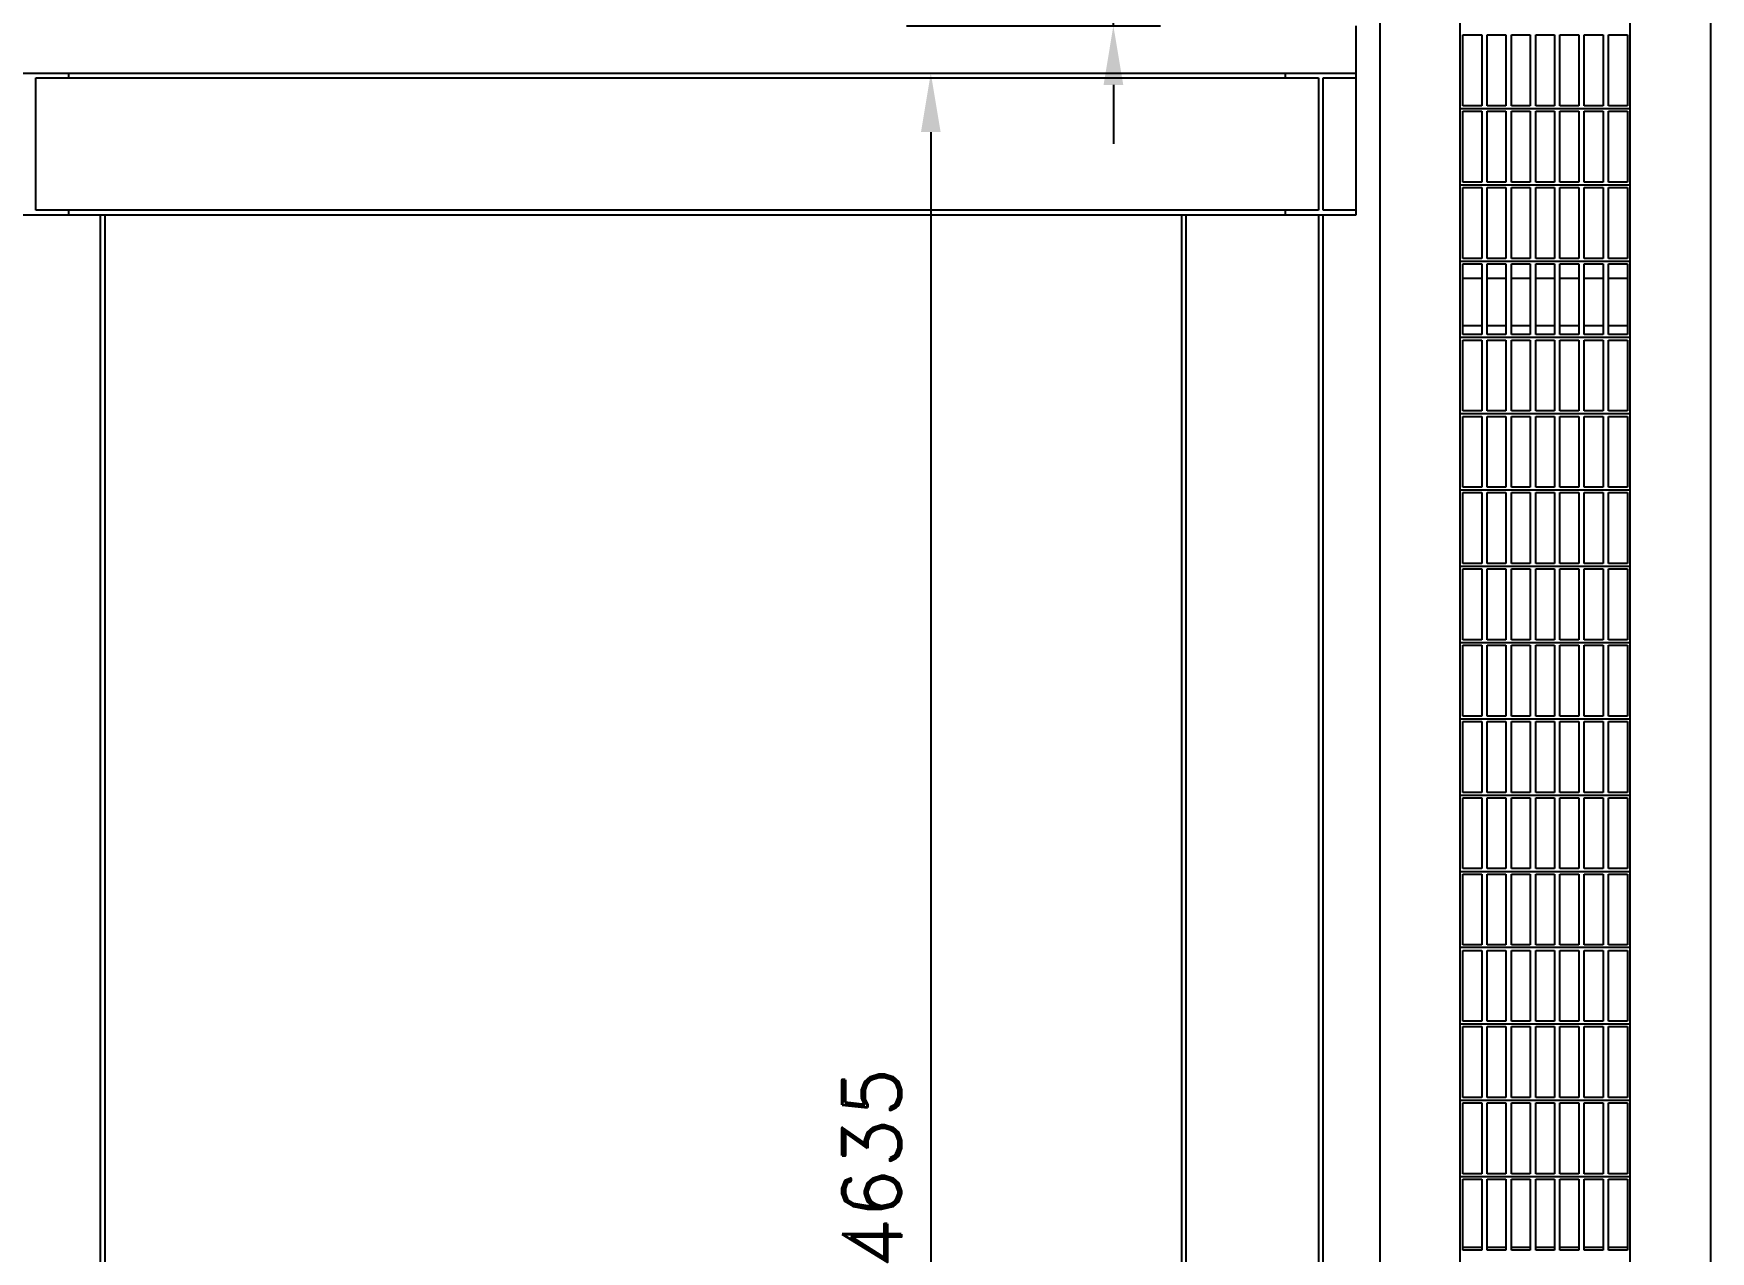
# Model space of a CAD drawing. Header units: millimetres. Extents: x -312439 to 477422, y -331570 to 212570.
# Drawn here: x 365395 to 368945, y 190015 to 192592 of the extents above; entities that cross this region are included whole.
import ezdxf

# ---------------------------------------------------------------- set-up
doc = ezdxf.new("R2010")
doc.units = ezdxf.units.MM
doc.styles.add('ROMAND', font='ROMAND.SHX')
doc.dimstyles.new('1-50 (MILIMETRO)', dxfattribs={"dimscale": 0, "dimtxt": 125, "dimasz": 125, "dimexe": 100, "dimexo": 100, "dimgap": 50, "dimtad": 0, "dimdec": 0, "dimzin": 0, "dimdsep": 46, "dimtxsty": 'ROMAND', "dimcen": -390, "dimclrd": 1, "dimclre": 1, "dimclrt": 3, "dimadec": 0, "dimazin": 0, "dimtfac": 1, "dimtdec": 0, "dimtix": 1, "dimtmove": 2, "dimatfit": 2, "dimfxl": 1, "dimtvp": 1, "dimtolj": 1, "dimtzin": 0, "dimarcsym": 0})

# ---------------------------------------------------------------- blocks, each defined once
blk = doc.blocks.new('*D2')
at = {"color": 1, "lineweight": -2, "transparency": 16777216}
blk.add_line((367294.3, 192383.8), (367294.3, 187998.9), dxfattribs=at)
at = {"color": 1, "transparency": 16777216}
for points in [[(367273.5, 192383.8), (367315.1, 192383.8), (367294.3, 192508.8)], [(367273.5, 187998.9), (367315.1, 187998.9), (367294.3, 187873.9)]]:
    blk.add_solid(points, dxfattribs=at)
at = {"layer": 'Defpoints', "color": 0, "transparency": 16777216}
for p in [(367294.3, 192508.8), (367294.3, 187873.9), (367294.3, 187873.9)]:
    blk.add_point(p, dxfattribs=at)
at = {"color": 3, "transparency": 16777216, "insert": (367169.3, 190191.3), "char_height": 125, "attachment_point": 5, "rotation": 90, "style": 'ROMAND'}
blk.add_mtext('\\A1;4635', dxfattribs=at)
blk = doc.blocks.new('*D3')
at = {"color": 1, "lineweight": -2, "transparency": 16777216}
for p, q in [((367680.8, 192833.8), (367680.8, 192958.8)), ((367244.9, 192708.8), (367780.8, 192708.8)), ((367680.8, 192608.8), (367680.8, 192708.8)), ((367242.6, 192608.8), (367780.8, 192608.8)), ((367680.8, 192483.8), (367680.8, 192358.8))]:
    blk.add_line(p, q, dxfattribs=at)
at = {"color": 1, "transparency": 16777216}
for points in [[(367660, 192833.8), (367701.7, 192833.8), (367680.8, 192708.8)], [(367660, 192483.8), (367701.7, 192483.8), (367680.8, 192608.8)]]:
    blk.add_solid(points, dxfattribs=at)
at = {"layer": 'Defpoints', "color": 0, "transparency": 16777216}
for p in [(367144.9, 192708.8), (367680.8, 192708.8), (367142.6, 192608.8)]:
    blk.add_point(p, dxfattribs=at)
at = {"color": 3, "transparency": 16777216, "insert": (367680.8, 193089.6), "char_height": 125, "attachment_point": 5, "rotation": 90, "style": 'ROMAND'}
blk.add_mtext('\\A1;100', dxfattribs=at)

msp = doc.modelspace()

# ---------------------------------------------------------------- linework, layer by layer
at = {"color": 1, "linetype": 'Continuous', "extrusion": (0, 1, 0)}
for p, q in [((368244.798, 195323.86, 0), (368244.798, 187873.86, 0)), ((368414.798, 187573.86, 0), (368414.798, 195323.86, 0)), ((368774.798, 187723.86, 0), (368774.798, 195323.86, 0)), ((368944.798, 195323.86, 0), (368944.798, 187573.86, 0)), ((368194.798, 192208.782, 0), (368194.798, 192608.782, 0)), ((368420.514, 192589.582, 0), (368460.514, 192589.582, 0)), ((368420.514, 192439.582, 0), (368420.514, 192589.582, 0)), ((368460.514, 192589.582, 0), (368460.514, 192439.582, 0)), ((368471.942, 192589.582, 0), (368511.942, 192589.582, 0)), ((368471.942, 192439.582, 0), (368471.942, 192589.582, 0)), ((368511.942, 192589.582, 0), (368511.942, 192439.582, 0)), ((368523.37, 192589.582, 0), (368563.37, 192589.582, 0)), ((368523.37, 192439.582, 0), (368523.37, 192589.582, 0)), ((368563.37, 192589.582, 0), (368563.37, 192439.582, 0)), ((368574.798, 192589.582, 0), (368614.798, 192589.582, 0)), ((368574.798, 192439.582, 0), (368574.798, 192589.582, 0)), ((368614.798, 192589.582, 0), (368614.798, 192439.582, 0)), ((368626.226, 192589.582, 0), (368666.226, 192589.582, 0)), ((368626.226, 192439.582, 0), (368626.226, 192589.582, 0)), ((368666.226, 192589.582, 0), (368666.226, 192439.582, 0)), ((368677.654, 192589.582, 0), (368717.654, 192589.582, 0)), ((368677.654, 192439.582, 0), (368677.654, 192589.582, 0)), ((368717.654, 192589.582, 0), (368717.654, 192439.582, 0)), ((368729.082, 192589.582, 0), (368769.082, 192589.582, 0)), ((368729.082, 192439.582, 0), (368729.082, 192589.582, 0)), ((368769.082, 192589.582, 0), (368769.082, 192439.582, 0)), ((357294.798, 192508.782, 0), (368194.798, 192508.782, 0)), ((365399.798, 192498.782, 0), (368114.798, 192498.782, 0)), ((365399.798, 192218.782, 0), (365399.798, 192498.782, 0)), ((365469.798, 192498.782, 0), (365469.798, 192508.782, 0)), ((368044.798, 192508.782, 0), (368044.798, 192498.782, 0)), ((368114.798, 192498.782, 0), (368114.798, 192218.782, 0)), ((368124.798, 192498.782, 0), (368194.798, 192498.782, 0)), ((368124.798, 192218.782, 0), (368124.798, 192498.782, 0)), ((368414.798, 192433.868, 0), (368774.798, 192433.868, 0)), ((368460.514, 192439.582, 0), (368420.514, 192439.582, 0)), ((368420.514, 192428.154, 0), (368460.514, 192428.154, 0)), ((368420.514, 192278.154, 0), (368420.514, 192428.154, 0)), ((368460.514, 192428.154, 0), (368460.514, 192278.154, 0)), ((368511.942, 192439.582, 0), (368471.942, 192439.582, 0)), ((368471.942, 192428.154, 0), (368511.942, 192428.154, 0)), ((368471.942, 192278.154, 0), (368471.942, 192428.154, 0)), ((368511.942, 192428.154, 0), (368511.942, 192278.154, 0)), ((368563.37, 192439.582, 0), (368523.37, 192439.582, 0)), ((368523.37, 192428.154, 0), (368563.37, 192428.154, 0)), ((368523.37, 192278.154, 0), (368523.37, 192428.154, 0)), ((368563.37, 192428.154, 0), (368563.37, 192278.154, 0)), ((368614.798, 192439.582, 0), (368574.798, 192439.582, 0)), ((368574.798, 192428.154, 0), (368614.798, 192428.154, 0)), ((368574.798, 192278.154, 0), (368574.798, 192428.154, 0)), ((368614.798, 192428.154, 0), (368614.798, 192278.154, 0)), ((368666.226, 192439.582, 0), (368626.226, 192439.582, 0)), ((368626.226, 192428.154, 0), (368666.226, 192428.154, 0)), ((368626.226, 192278.154, 0), (368626.226, 192428.154, 0)), ((368666.226, 192428.154, 0), (368666.226, 192278.154, 0)), ((368717.654, 192439.582, 0), (368677.654, 192439.582, 0)), ((368677.654, 192428.154, 0), (368717.654, 192428.154, 0)), ((368677.654, 192278.154, 0), (368677.654, 192428.154, 0)), ((368717.654, 192428.154, 0), (368717.654, 192278.154, 0)), ((368769.082, 192439.582, 0), (368729.082, 192439.582, 0)), ((368729.082, 192428.154, 0), (368769.082, 192428.154, 0)), ((368729.082, 192278.154, 0), (368729.082, 192428.154, 0)), ((368769.082, 192428.154, 0), (368769.082, 192278.154, 0)), ((368414.798, 192272.44, 0), (368774.798, 192272.44, 0)), ((368460.514, 192278.154, 0), (368420.514, 192278.154, 0)), ((368511.942, 192278.154, 0), (368471.942, 192278.154, 0)), ((368563.37, 192278.154, 0), (368523.37, 192278.154, 0)), ((368614.798, 192278.154, 0), (368574.798, 192278.154, 0)), ((368666.226, 192278.154, 0), (368626.226, 192278.154, 0)), ((368717.654, 192278.154, 0), (368677.654, 192278.154, 0)), ((368769.082, 192278.154, 0), (368729.082, 192278.154, 0)), ((368420.514, 192266.726, 0), (368460.514, 192266.726, 0)), ((368420.514, 192116.726, 0), (368420.514, 192266.726, 0)), ((368460.514, 192266.726, 0), (368460.514, 192116.726, 0)), ((368471.942, 192266.726, 0), (368511.942, 192266.726, 0)), ((368471.942, 192116.726, 0), (368471.942, 192266.726, 0)), ((368511.942, 192266.726, 0), (368511.942, 192116.726, 0)), ((368523.37, 192266.726, 0), (368563.37, 192266.726, 0)), ((368523.37, 192116.726, 0), (368523.37, 192266.726, 0)), ((368563.37, 192266.726, 0), (368563.37, 192116.726, 0)), ((368574.798, 192266.726, 0), (368614.798, 192266.726, 0)), ((368574.798, 192116.726, 0), (368574.798, 192266.726, 0)), ((368614.798, 192266.726, 0), (368614.798, 192116.726, 0)), ((368626.226, 192266.726, 0), (368666.226, 192266.726, 0)), ((368626.226, 192116.726, 0), (368626.226, 192266.726, 0)), ((368666.226, 192266.726, 0), (368666.226, 192116.726, 0)), ((368677.654, 192266.726, 0), (368717.654, 192266.726, 0)), ((368677.654, 192116.726, 0), (368677.654, 192266.726, 0)), ((368717.654, 192266.726, 0), (368717.654, 192116.726, 0)), ((368729.082, 192266.726, 0), (368769.082, 192266.726, 0)), ((368729.082, 192116.726, 0), (368729.082, 192266.726, 0)), ((368769.082, 192266.726, 0), (368769.082, 192116.726, 0)), ((357294.798, 192208.782, 0), (368194.798, 192208.782, 0)), ((368114.798, 192218.782, 0), (365399.798, 192218.782, 0)), ((365469.798, 192208.782, 0), (365469.798, 192218.782, 0)), ((365536.114, 192208.782, 0), (365536.114, 187883.86, 0)), ((365546.114, 187883.86, 0), (365546.114, 192208.782, 0)), ((367825.172, 192208.782, 0), (367825.172, 187883.86, 0)), ((367835.172, 187883.86, 0), (367835.172, 192208.782, 0)), ((368044.798, 192218.782, 0), (368044.798, 192208.782, 0)), ((368115.172, 192208.782, 0), (368115.172, 187883.86, 0)), ((368194.798, 192218.782, 0), (368124.798, 192218.782, 0)), ((368125.172, 187883.86, 0), (368125.172, 192208.782, 0)), ((368414.798, 192111.012, 0), (368774.798, 192111.012, 0)), ((368460.514, 192116.726, 0), (368420.514, 192116.726, 0)), ((368420.514, 192105.298, 0), (368460.514, 192105.298, 0)), ((368420.514, 191955.298, 0), (368420.514, 192105.298, 0)), ((368460.514, 192105.298, 0), (368460.514, 191955.298, 0)), ((368511.942, 192116.726, 0), (368471.942, 192116.726, 0)), ((368471.942, 192105.298, 0), (368511.942, 192105.298, 0)), ((368471.942, 191955.298, 0), (368471.942, 192105.298, 0)), ((368511.942, 192105.298, 0), (368511.942, 191955.298, 0)), ((368563.37, 192116.726, 0), (368523.37, 192116.726, 0)), ((368523.37, 192105.298, 0), (368563.37, 192105.298, 0)), ((368523.37, 191955.298, 0), (368523.37, 192105.298, 0)), ((368563.37, 192105.298, 0), (368563.37, 191955.298, 0)), ((368614.798, 192116.726, 0), (368574.798, 192116.726, 0)), ((368574.798, 192105.298, 0), (368614.798, 192105.298, 0)), ((368574.798, 191955.298, 0), (368574.798, 192105.298, 0)), ((368614.798, 192105.298, 0), (368614.798, 191955.298, 0)), ((368666.226, 192116.726, 0), (368626.226, 192116.726, 0)), ((368626.226, 192105.298, 0), (368666.226, 192105.298, 0)), ((368626.226, 191955.298, 0), (368626.226, 192105.298, 0)), ((368666.226, 192105.298, 0), (368666.226, 191955.298, 0)), ((368717.654, 192116.726, 0), (368677.654, 192116.726, 0)), ((368677.654, 192105.298, 0), (368717.654, 192105.298, 0)), ((368677.654, 191955.298, 0), (368677.654, 192105.298, 0)), ((368717.654, 192105.298, 0), (368717.654, 191955.298, 0)), ((368769.082, 192116.726, 0), (368729.082, 192116.726, 0)), ((368729.082, 192105.298, 0), (368769.082, 192105.298, 0)), ((368729.082, 191955.298, 0), (368729.082, 192105.298, 0)), ((368769.082, 192105.298, 0), (368769.082, 191955.298, 0)), ((368460.514, 192073.86, 0), (368420.514, 192073.86, 0)), ((368511.942, 192073.86, 0), (368471.942, 192073.86, 0)), ((368563.37, 192073.86, 0), (368523.37, 192073.86, 0)), ((368614.798, 192073.86, 0), (368574.798, 192073.86, 0)), ((368666.226, 192073.86, 0), (368626.226, 192073.86, 0)), ((368717.654, 192073.86, 0), (368677.654, 192073.86, 0)), ((368769.082, 192073.86, 0), (368729.082, 192073.86, 0)), ((368774.798, 191949.584, 0), (368414.798, 191949.584, 0)), ((368460.514, 191973.86, 0), (368420.514, 191973.86, 0)), ((368460.514, 191955.298, 0), (368420.514, 191955.298, 0)), ((368511.942, 191973.86, 0), (368471.942, 191973.86, 0)), ((368511.942, 191955.298, 0), (368471.942, 191955.298, 0)), ((368563.37, 191973.86, 0), (368523.37, 191973.86, 0)), ((368563.37, 191955.298, 0), (368523.37, 191955.298, 0)), ((368614.798, 191973.86, 0), (368574.798, 191973.86, 0)), ((368614.798, 191955.298, 0), (368574.798, 191955.298, 0)), ((368666.226, 191973.86, 0), (368626.226, 191973.86, 0)), ((368666.226, 191955.298, 0), (368626.226, 191955.298, 0)), ((368717.654, 191973.86, 0), (368677.654, 191973.86, 0)), ((368717.654, 191955.298, 0), (368677.654, 191955.298, 0)), ((368769.082, 191973.86, 0), (368729.082, 191973.86, 0)), ((368769.082, 191955.298, 0), (368729.082, 191955.298, 0)), ((368420.514, 191943.87, 0), (368460.514, 191943.87, 0)), ((368420.514, 191793.87, 0), (368420.514, 191943.87, 0)), ((368460.514, 191943.87, 0), (368460.514, 191793.87, 0)), ((368471.942, 191943.87, 0), (368511.942, 191943.87, 0)), ((368471.942, 191793.87, 0), (368471.942, 191943.87, 0)), ((368511.942, 191943.87, 0), (368511.942, 191793.87, 0)), ((368523.37, 191943.87, 0), (368563.37, 191943.87, 0)), ((368523.37, 191793.87, 0), (368523.37, 191943.87, 0)), ((368563.37, 191943.87, 0), (368563.37, 191793.87, 0)), ((368574.798, 191943.87, 0), (368614.798, 191943.87, 0)), ((368574.798, 191793.87, 0), (368574.798, 191943.87, 0)), ((368614.798, 191943.87, 0), (368614.798, 191793.87, 0)), ((368626.226, 191943.87, 0), (368666.226, 191943.87, 0)), ((368626.226, 191793.87, 0), (368626.226, 191943.87, 0)), ((368666.226, 191943.87, 0), (368666.226, 191793.87, 0)), ((368677.654, 191943.87, 0), (368717.654, 191943.87, 0)), ((368677.654, 191793.87, 0), (368677.654, 191943.87, 0)), ((368717.654, 191943.87, 0), (368717.654, 191793.87, 0)), ((368729.082, 191943.87, 0), (368769.082, 191943.87, 0)), ((368729.082, 191793.87, 0), (368729.082, 191943.87, 0)), ((368769.082, 191943.87, 0), (368769.082, 191793.87, 0)), ((368414.798, 191788.156, 0), (368774.798, 191788.156, 0)), ((368460.514, 191793.87, 0), (368420.514, 191793.87, 0)), ((368420.514, 191782.442, 0), (368460.514, 191782.442, 0)), ((368420.514, 191632.442, 0), (368420.514, 191782.442, 0)), ((368460.514, 191782.442, 0), (368460.514, 191632.442, 0)), ((368511.942, 191793.87, 0), (368471.942, 191793.87, 0)), ((368471.942, 191782.442, 0), (368511.942, 191782.442, 0)), ((368471.942, 191632.442, 0), (368471.942, 191782.442, 0)), ((368511.942, 191782.442, 0), (368511.942, 191632.442, 0)), ((368563.37, 191793.87, 0), (368523.37, 191793.87, 0)), ((368523.37, 191782.442, 0), (368563.37, 191782.442, 0)), ((368523.37, 191632.442, 0), (368523.37, 191782.442, 0)), ((368563.37, 191782.442, 0), (368563.37, 191632.442, 0)), ((368614.798, 191793.87, 0), (368574.798, 191793.87, 0)), ((368574.798, 191782.442, 0), (368614.798, 191782.442, 0)), ((368574.798, 191632.442, 0), (368574.798, 191782.442, 0)), ((368614.798, 191782.442, 0), (368614.798, 191632.442, 0)), ((368666.226, 191793.87, 0), (368626.226, 191793.87, 0)), ((368626.226, 191782.442, 0), (368666.226, 191782.442, 0)), ((368626.226, 191632.442, 0), (368626.226, 191782.442, 0)), ((368666.226, 191782.442, 0), (368666.226, 191632.442, 0)), ((368717.654, 191793.87, 0), (368677.654, 191793.87, 0)), ((368677.654, 191782.442, 0), (368717.654, 191782.442, 0)), ((368677.654, 191632.442, 0), (368677.654, 191782.442, 0)), ((368717.654, 191782.442, 0), (368717.654, 191632.442, 0)), ((368769.082, 191793.87, 0), (368729.082, 191793.87, 0)), ((368729.082, 191782.442, 0), (368769.082, 191782.442, 0)), ((368729.082, 191632.442, 0), (368729.082, 191782.442, 0)), ((368769.082, 191782.442, 0), (368769.082, 191632.442, 0)), ((368460.514, 191632.442, 0), (368420.514, 191632.442, 0)), ((368511.942, 191632.442, 0), (368471.942, 191632.442, 0)), ((368563.37, 191632.442, 0), (368523.37, 191632.442, 0)), ((368614.798, 191632.442, 0), (368574.798, 191632.442, 0)), ((368666.226, 191632.442, 0), (368626.226, 191632.442, 0)), ((368717.654, 191632.442, 0), (368677.654, 191632.442, 0)), ((368769.082, 191632.442, 0), (368729.082, 191632.442, 0)), ((368414.798, 191626.728, 0), (368774.798, 191626.728, 0)), ((368420.514, 191621.014, 0), (368460.514, 191621.014, 0)), ((368420.514, 191471.014, 0), (368420.514, 191621.014, 0)), ((368460.514, 191621.014, 0), (368460.514, 191471.014, 0)), ((368471.942, 191621.014, 0), (368511.942, 191621.014, 0)), ((368471.942, 191471.014, 0), (368471.942, 191621.014, 0)), ((368511.942, 191621.014, 0), (368511.942, 191471.014, 0)), ((368523.37, 191621.014, 0), (368563.37, 191621.014, 0)), ((368523.37, 191471.014, 0), (368523.37, 191621.014, 0)), ((368563.37, 191621.014, 0), (368563.37, 191471.014, 0)), ((368574.798, 191621.014, 0), (368614.798, 191621.014, 0)), ((368574.798, 191471.014, 0), (368574.798, 191621.014, 0)), ((368614.798, 191621.014, 0), (368614.798, 191471.014, 0)), ((368626.226, 191621.014, 0), (368666.226, 191621.014, 0)), ((368626.226, 191471.014, 0), (368626.226, 191621.014, 0)), ((368666.226, 191621.014, 0), (368666.226, 191471.014, 0)), ((368677.654, 191621.014, 0), (368717.654, 191621.014, 0)), ((368677.654, 191471.014, 0), (368677.654, 191621.014, 0)), ((368717.654, 191621.014, 0), (368717.654, 191471.014, 0)), ((368729.082, 191621.014, 0), (368769.082, 191621.014, 0)), ((368729.082, 191471.014, 0), (368729.082, 191621.014, 0)), ((368769.082, 191621.014, 0), (368769.082, 191471.014, 0)), ((368414.798, 191465.3, 0), (368774.798, 191465.3, 0)), ((368460.514, 191471.014, 0), (368420.514, 191471.014, 0)), ((368420.514, 191459.586, 0), (368460.514, 191459.586, 0)), ((368420.514, 191309.586, 0), (368420.514, 191459.586, 0)), ((368460.514, 191459.586, 0), (368460.514, 191309.586, 0)), ((368511.942, 191471.014, 0), (368471.942, 191471.014, 0)), ((368471.942, 191459.586, 0), (368511.942, 191459.586, 0)), ((368471.942, 191309.586, 0), (368471.942, 191459.586, 0)), ((368511.942, 191459.586, 0), (368511.942, 191309.586, 0)), ((368563.37, 191471.014, 0), (368523.37, 191471.014, 0)), ((368523.37, 191459.586, 0), (368563.37, 191459.586, 0)), ((368523.37, 191309.586, 0), (368523.37, 191459.586, 0)), ((368563.37, 191459.586, 0), (368563.37, 191309.586, 0)), ((368614.798, 191471.014, 0), (368574.798, 191471.014, 0)), ((368574.798, 191459.586, 0), (368614.798, 191459.586, 0)), ((368574.798, 191309.586, 0), (368574.798, 191459.586, 0)), ((368614.798, 191459.586, 0), (368614.798, 191309.586, 0)), ((368666.226, 191471.014, 0), (368626.226, 191471.014, 0)), ((368626.226, 191459.586, 0), (368666.226, 191459.586, 0)), ((368626.226, 191309.586, 0), (368626.226, 191459.586, 0)), ((368666.226, 191459.586, 0), (368666.226, 191309.586, 0)), ((368717.654, 191471.014, 0), (368677.654, 191471.014, 0)), ((368677.654, 191459.586, 0), (368717.654, 191459.586, 0)), ((368677.654, 191309.586, 0), (368677.654, 191459.586, 0)), ((368717.654, 191459.586, 0), (368717.654, 191309.586, 0)), ((368769.082, 191471.014, 0), (368729.082, 191471.014, 0)), ((368729.082, 191459.586, 0), (368769.082, 191459.586, 0)), ((368729.082, 191309.586, 0), (368729.082, 191459.586, 0)), ((368769.082, 191459.586, 0), (368769.082, 191309.586, 0)), ((368460.514, 191309.586, 0), (368420.514, 191309.586, 0)), ((368511.942, 191309.586, 0), (368471.942, 191309.586, 0)), ((368563.37, 191309.586, 0), (368523.37, 191309.586, 0)), ((368614.798, 191309.586, 0), (368574.798, 191309.586, 0)), ((368666.226, 191309.586, 0), (368626.226, 191309.586, 0)), ((368717.654, 191309.586, 0), (368677.654, 191309.586, 0)), ((368769.082, 191309.586, 0), (368729.082, 191309.586, 0)), ((368414.798, 191303.872, 0), (368774.798, 191303.872, 0)), ((368420.514, 191298.158, 0), (368460.514, 191298.158, 0)), ((368420.514, 191148.158, 0), (368420.514, 191298.158, 0)), ((368460.514, 191298.158, 0), (368460.514, 191148.158, 0)), ((368471.942, 191298.158, 0), (368511.942, 191298.158, 0)), ((368471.942, 191148.158, 0), (368471.942, 191298.158, 0)), ((368511.942, 191298.158, 0), (368511.942, 191148.158, 0)), ((368523.37, 191298.158, 0), (368563.37, 191298.158, 0)), ((368523.37, 191148.158, 0), (368523.37, 191298.158, 0)), ((368563.37, 191298.158, 0), (368563.37, 191148.158, 0)), ((368574.798, 191298.158, 0), (368614.798, 191298.158, 0)), ((368574.798, 191148.158, 0), (368574.798, 191298.158, 0)), ((368614.798, 191298.158, 0), (368614.798, 191148.158, 0)), ((368626.226, 191298.158, 0), (368666.226, 191298.158, 0)), ((368626.226, 191148.158, 0), (368626.226, 191298.158, 0)), ((368666.226, 191298.158, 0), (368666.226, 191148.158, 0)), ((368677.654, 191298.158, 0), (368717.654, 191298.158, 0)), ((368677.654, 191148.158, 0), (368677.654, 191298.158, 0)), ((368717.654, 191298.158, 0), (368717.654, 191148.158, 0)), ((368729.082, 191298.158, 0), (368769.082, 191298.158, 0)), ((368729.082, 191148.158, 0), (368729.082, 191298.158, 0)), ((368769.082, 191298.158, 0), (368769.082, 191148.158, 0)), ((368414.798, 191142.444, 0), (368774.798, 191142.444, 0)), ((368460.514, 191148.158, 0), (368420.514, 191148.158, 0)), ((368420.514, 191136.73, 0), (368460.514, 191136.73, 0)), ((368420.514, 190986.73, 0), (368420.514, 191136.73, 0)), ((368460.514, 191136.73, 0), (368460.514, 190986.73, 0)), ((368511.942, 191148.158, 0), (368471.942, 191148.158, 0)), ((368471.942, 191136.73, 0), (368511.942, 191136.73, 0)), ((368471.942, 190986.73, 0), (368471.942, 191136.73, 0)), ((368511.942, 191136.73, 0), (368511.942, 190986.73, 0)), ((368563.37, 191148.158, 0), (368523.37, 191148.158, 0)), ((368523.37, 191136.73, 0), (368563.37, 191136.73, 0)), ((368523.37, 190986.73, 0), (368523.37, 191136.73, 0)), ((368563.37, 191136.73, 0), (368563.37, 190986.73, 0)), ((368614.798, 191148.158, 0), (368574.798, 191148.158, 0)), ((368574.798, 191136.73, 0), (368614.798, 191136.73, 0)), ((368574.798, 190986.73, 0), (368574.798, 191136.73, 0)), ((368614.798, 191136.73, 0), (368614.798, 190986.73, 0)), ((368666.226, 191148.158, 0), (368626.226, 191148.158, 0)), ((368626.226, 191136.73, 0), (368666.226, 191136.73, 0)), ((368626.226, 190986.73, 0), (368626.226, 191136.73, 0)), ((368666.226, 191136.73, 0), (368666.226, 190986.73, 0)), ((368717.654, 191148.158, 0), (368677.654, 191148.158, 0)), ((368677.654, 191136.73, 0), (368717.654, 191136.73, 0)), ((368677.654, 190986.73, 0), (368677.654, 191136.73, 0)), ((368717.654, 191136.73, 0), (368717.654, 190986.73, 0)), ((368769.082, 191148.158, 0), (368729.082, 191148.158, 0)), ((368729.082, 191136.73, 0), (368769.082, 191136.73, 0)), ((368729.082, 190986.73, 0), (368729.082, 191136.73, 0)), ((368769.082, 191136.73, 0), (368769.082, 190986.73, 0)), ((368414.798, 190981.016, 0), (368774.798, 190981.016, 0)), ((368460.514, 190986.73, 0), (368420.514, 190986.73, 0)), ((368420.514, 190975.302, 0), (368460.514, 190975.302, 0)), ((368420.514, 190825.302, 0), (368420.514, 190975.302, 0)), ((368460.514, 190975.302, 0), (368460.514, 190825.302, 0)), ((368511.942, 190986.73, 0), (368471.942, 190986.73, 0)), ((368471.942, 190975.302, 0), (368511.942, 190975.302, 0)), ((368471.942, 190825.302, 0), (368471.942, 190975.302, 0)), ((368511.942, 190975.302, 0), (368511.942, 190825.302, 0)), ((368563.37, 190986.73, 0), (368523.37, 190986.73, 0)), ((368523.37, 190975.302, 0), (368563.37, 190975.302, 0)), ((368523.37, 190825.302, 0), (368523.37, 190975.302, 0)), ((368563.37, 190975.302, 0), (368563.37, 190825.302, 0)), ((368614.798, 190986.73, 0), (368574.798, 190986.73, 0)), ((368574.798, 190975.302, 0), (368614.798, 190975.302, 0)), ((368574.798, 190825.302, 0), (368574.798, 190975.302, 0)), ((368614.798, 190975.302, 0), (368614.798, 190825.302, 0)), ((368666.226, 190986.73, 0), (368626.226, 190986.73, 0)), ((368626.226, 190975.302, 0), (368666.226, 190975.302, 0)), ((368626.226, 190825.302, 0), (368626.226, 190975.302, 0)), ((368666.226, 190975.302, 0), (368666.226, 190825.302, 0)), ((368717.654, 190986.73, 0), (368677.654, 190986.73, 0)), ((368677.654, 190975.302, 0), (368717.654, 190975.302, 0)), ((368677.654, 190825.302, 0), (368677.654, 190975.302, 0)), ((368717.654, 190975.302, 0), (368717.654, 190825.302, 0)), ((368769.082, 190986.73, 0), (368729.082, 190986.73, 0)), ((368729.082, 190975.302, 0), (368769.082, 190975.302, 0)), ((368729.082, 190825.302, 0), (368729.082, 190975.302, 0)), ((368769.082, 190975.302, 0), (368769.082, 190825.302, 0)), ((368414.798, 190819.588, 0), (368774.798, 190819.588, 0)), ((368460.514, 190825.302, 0), (368420.514, 190825.302, 0)), ((368420.514, 190813.874, 0), (368460.514, 190813.874, 0)), ((368420.514, 190663.874, 0), (368420.514, 190813.874, 0)), ((368460.514, 190813.874, 0), (368460.514, 190663.874, 0)), ((368511.942, 190825.302, 0), (368471.942, 190825.302, 0)), ((368471.942, 190813.874, 0), (368511.942, 190813.874, 0)), ((368471.942, 190663.874, 0), (368471.942, 190813.874, 0)), ((368511.942, 190813.874, 0), (368511.942, 190663.874, 0)), ((368563.37, 190825.302, 0), (368523.37, 190825.302, 0)), ((368523.37, 190813.874, 0), (368563.37, 190813.874, 0)), ((368523.37, 190663.874, 0), (368523.37, 190813.874, 0)), ((368563.37, 190813.874, 0), (368563.37, 190663.874, 0)), ((368614.798, 190825.302, 0), (368574.798, 190825.302, 0)), ((368574.798, 190813.874, 0), (368614.798, 190813.874, 0)), ((368574.798, 190663.874, 0), (368574.798, 190813.874, 0)), ((368614.798, 190813.874, 0), (368614.798, 190663.874, 0)), ((368666.226, 190825.302, 0), (368626.226, 190825.302, 0)), ((368626.226, 190813.874, 0), (368666.226, 190813.874, 0)), ((368626.226, 190663.874, 0), (368626.226, 190813.874, 0)), ((368666.226, 190813.874, 0), (368666.226, 190663.874, 0)), ((368717.654, 190825.302, 0), (368677.654, 190825.302, 0)), ((368677.654, 190813.874, 0), (368717.654, 190813.874, 0)), ((368677.654, 190663.874, 0), (368677.654, 190813.874, 0)), ((368717.654, 190813.874, 0), (368717.654, 190663.874, 0)), ((368769.082, 190825.302, 0), (368729.082, 190825.302, 0)), ((368729.082, 190813.874, 0), (368769.082, 190813.874, 0)), ((368729.082, 190663.874, 0), (368729.082, 190813.874, 0)), ((368769.082, 190813.874, 0), (368769.082, 190663.874, 0)), ((368774.798, 190658.16, 0), (368414.798, 190658.16, 0)), ((368460.514, 190663.874, 0), (368420.514, 190663.874, 0)), ((368420.514, 190652.446, 0), (368460.514, 190652.446, 0)), ((368420.514, 190502.446, 0), (368420.514, 190652.446, 0)), ((368460.514, 190652.446, 0), (368460.514, 190502.446, 0)), ((368511.942, 190663.874, 0), (368471.942, 190663.874, 0)), ((368471.942, 190652.446, 0), (368511.942, 190652.446, 0)), ((368471.942, 190502.446, 0), (368471.942, 190652.446, 0)), ((368511.942, 190652.446, 0), (368511.942, 190502.446, 0)), ((368563.37, 190663.874, 0), (368523.37, 190663.874, 0)), ((368523.37, 190652.446, 0), (368563.37, 190652.446, 0)), ((368523.37, 190502.446, 0), (368523.37, 190652.446, 0)), ((368563.37, 190652.446, 0), (368563.37, 190502.446, 0)), ((368614.798, 190663.874, 0), (368574.798, 190663.874, 0)), ((368574.798, 190652.446, 0), (368614.798, 190652.446, 0)), ((368574.798, 190502.446, 0), (368574.798, 190652.446, 0)), ((368614.798, 190652.446, 0), (368614.798, 190502.446, 0)), ((368666.226, 190663.874, 0), (368626.226, 190663.874, 0)), ((368626.226, 190652.446, 0), (368666.226, 190652.446, 0)), ((368626.226, 190502.446, 0), (368626.226, 190652.446, 0)), ((368666.226, 190652.446, 0), (368666.226, 190502.446, 0)), ((368717.654, 190663.874, 0), (368677.654, 190663.874, 0)), ((368677.654, 190652.446, 0), (368717.654, 190652.446, 0)), ((368677.654, 190502.446, 0), (368677.654, 190652.446, 0)), ((368717.654, 190652.446, 0), (368717.654, 190502.446, 0)), ((368769.082, 190663.874, 0), (368729.082, 190663.874, 0)), ((368729.082, 190652.446, 0), (368769.082, 190652.446, 0)), ((368729.082, 190502.446, 0), (368729.082, 190652.446, 0)), ((368769.082, 190652.446, 0), (368769.082, 190502.446, 0)), ((368414.798, 190496.732, 0), (368774.798, 190496.732, 0)), ((368460.514, 190502.446, 0), (368420.514, 190502.446, 0)), ((368511.942, 190502.446, 0), (368471.942, 190502.446, 0)), ((368563.37, 190502.446, 0), (368523.37, 190502.446, 0)), ((368614.798, 190502.446, 0), (368574.798, 190502.446, 0)), ((368666.226, 190502.446, 0), (368626.226, 190502.446, 0)), ((368717.654, 190502.446, 0), (368677.654, 190502.446, 0)), ((368769.082, 190502.446, 0), (368729.082, 190502.446, 0)), ((368420.514, 190491.018, 0), (368460.514, 190491.018, 0)), ((368420.514, 190341.018, 0), (368420.514, 190491.018, 0)), ((368460.514, 190491.018, 0), (368460.514, 190341.018, 0)), ((368471.942, 190491.018, 0), (368511.942, 190491.018, 0)), ((368471.942, 190341.018, 0), (368471.942, 190491.018, 0)), ((368511.942, 190491.018, 0), (368511.942, 190341.018, 0)), ((368523.37, 190491.018, 0), (368563.37, 190491.018, 0)), ((368523.37, 190341.018, 0), (368523.37, 190491.018, 0)), ((368563.37, 190491.018, 0), (368563.37, 190341.018, 0)), ((368574.798, 190491.018, 0), (368614.798, 190491.018, 0)), ((368574.798, 190341.018, 0), (368574.798, 190491.018, 0)), ((368614.798, 190491.018, 0), (368614.798, 190341.018, 0)), ((368626.226, 190491.018, 0), (368666.226, 190491.018, 0)), ((368626.226, 190341.018, 0), (368626.226, 190491.018, 0)), ((368666.226, 190491.018, 0), (368666.226, 190341.018, 0)), ((368677.654, 190491.018, 0), (368717.654, 190491.018, 0)), ((368677.654, 190341.018, 0), (368677.654, 190491.018, 0)), ((368717.654, 190491.018, 0), (368717.654, 190341.018, 0)), ((368729.082, 190491.018, 0), (368769.082, 190491.018, 0)), ((368729.082, 190341.018, 0), (368729.082, 190491.018, 0)), ((368769.082, 190491.018, 0), (368769.082, 190341.018, 0)), ((368414.798, 190335.304, 0), (368774.798, 190335.304, 0)), ((368460.514, 190341.018, 0), (368420.514, 190341.018, 0)), ((368420.514, 190329.59, 0), (368460.514, 190329.59, 0)), ((368420.514, 190179.59, 0), (368420.514, 190329.59, 0)), ((368460.514, 190329.59, 0), (368460.514, 190179.59, 0)), ((368511.942, 190341.018, 0), (368471.942, 190341.018, 0)), ((368471.942, 190329.59, 0), (368511.942, 190329.59, 0)), ((368471.942, 190179.59, 0), (368471.942, 190329.59, 0)), ((368511.942, 190329.59, 0), (368511.942, 190179.59, 0)), ((368563.37, 190341.018, 0), (368523.37, 190341.018, 0)), ((368523.37, 190329.59, 0), (368563.37, 190329.59, 0)), ((368523.37, 190179.59, 0), (368523.37, 190329.59, 0)), ((368563.37, 190329.59, 0), (368563.37, 190179.59, 0)), ((368614.798, 190341.018, 0), (368574.798, 190341.018, 0)), ((368574.798, 190329.59, 0), (368614.798, 190329.59, 0)), ((368574.798, 190179.59, 0), (368574.798, 190329.59, 0)), ((368614.798, 190329.59, 0), (368614.798, 190179.59, 0)), ((368666.226, 190341.018, 0), (368626.226, 190341.018, 0)), ((368626.226, 190329.59, 0), (368666.226, 190329.59, 0)), ((368626.226, 190179.59, 0), (368626.226, 190329.59, 0)), ((368666.226, 190329.59, 0), (368666.226, 190179.59, 0)), ((368717.654, 190341.018, 0), (368677.654, 190341.018, 0)), ((368677.654, 190329.59, 0), (368717.654, 190329.59, 0)), ((368677.654, 190179.59, 0), (368677.654, 190329.59, 0)), ((368717.654, 190329.59, 0), (368717.654, 190179.59, 0)), ((368769.082, 190341.018, 0), (368729.082, 190341.018, 0)), ((368729.082, 190329.59, 0), (368769.082, 190329.59, 0)), ((368729.082, 190179.59, 0), (368729.082, 190329.59, 0)), ((368769.082, 190329.59, 0), (368769.082, 190179.59, 0)), ((368414.798, 190173.876, 0), (368774.798, 190173.876, 0)), ((368460.514, 190179.59, 0), (368420.514, 190179.59, 0)), ((368511.942, 190179.59, 0), (368471.942, 190179.59, 0)), ((368563.37, 190179.59, 0), (368523.37, 190179.59, 0)), ((368614.798, 190179.59, 0), (368574.798, 190179.59, 0)), ((368666.226, 190179.59, 0), (368626.226, 190179.59, 0)), ((368717.654, 190179.59, 0), (368677.654, 190179.59, 0)), ((368769.082, 190179.59, 0), (368729.082, 190179.59, 0)), ((368420.514, 190168.162, 0), (368460.514, 190168.162, 0)), ((368420.514, 190018.162, 0), (368420.514, 190168.162, 0)), ((368460.514, 190168.162, 0), (368460.514, 190018.162, 0)), ((368471.942, 190168.162, 0), (368511.942, 190168.162, 0)), ((368471.942, 190018.162, 0), (368471.942, 190168.162, 0)), ((368511.942, 190168.162, 0), (368511.942, 190018.162, 0)), ((368523.37, 190168.162, 0), (368563.37, 190168.162, 0)), ((368523.37, 190018.162, 0), (368523.37, 190168.162, 0)), ((368563.37, 190168.162, 0), (368563.37, 190018.162, 0)), ((368574.798, 190168.162, 0), (368614.798, 190168.162, 0)), ((368574.798, 190018.162, 0), (368574.798, 190168.162, 0)), ((368614.798, 190168.162, 0), (368614.798, 190018.162, 0)), ((368626.226, 190168.162, 0), (368666.226, 190168.162, 0)), ((368626.226, 190018.162, 0), (368626.226, 190168.162, 0)), ((368666.226, 190168.162, 0), (368666.226, 190018.162, 0)), ((368677.654, 190168.162, 0), (368717.654, 190168.162, 0)), ((368677.654, 190018.162, 0), (368677.654, 190168.162, 0)), ((368717.654, 190168.162, 0), (368717.654, 190018.162, 0)), ((368729.082, 190168.162, 0), (368769.082, 190168.162, 0)), ((368729.082, 190018.162, 0), (368729.082, 190168.162, 0)), ((368769.082, 190168.162, 0), (368769.082, 190018.162, 0)), ((368460.514, 190023.86, 0), (368420.514, 190023.86, 0)), ((368460.514, 190018.162, 0), (368420.514, 190018.162, 0)), ((368511.942, 190023.86, 0), (368471.942, 190023.86, 0)), ((368511.942, 190018.162, 0), (368471.942, 190018.162, 0)), ((368563.37, 190023.86, 0), (368523.37, 190023.86, 0)), ((368563.37, 190018.162, 0), (368523.37, 190018.162, 0)), ((368614.798, 190023.86, 0), (368574.798, 190023.86, 0)), ((368614.798, 190018.162, 0), (368574.798, 190018.162, 0)), ((368666.226, 190023.86, 0), (368626.226, 190023.86, 0)), ((368666.226, 190018.162, 0), (368626.226, 190018.162, 0)), ((368717.654, 190023.86, 0), (368677.654, 190023.86, 0)), ((368717.654, 190018.162, 0), (368677.654, 190018.162, 0)), ((368769.082, 190023.86, 0), (368729.082, 190023.86, 0)), ((368769.082, 190018.162, 0), (368729.082, 190018.162, 0))]:
    msp.add_line(p, q, dxfattribs=at)

# ---------------------------------------------------------------- dimensions: what is measured, and where the dimension line sits
dim = msp.add_linear_dim(base=(367680.828, 192708.782, 0), p1=(367142.558, 192608.782, 0), p2=(367144.932, 192708.782, 0), angle=90, dimstyle='1-50 (MILIMETRO)', override={"dimscale": 1})
dim.commit()
dim.dimension.update_dxf_attribs({"geometry": '*D3', "text_midpoint": (367680.828, 193089.575, 0), "dimtype": 160})
dim = msp.add_linear_dim(base=(367294.306, 187873.86, 0), p1=(367294.306, 192508.782, 0), p2=(367294.306, 187873.86, 0), angle=90, dimstyle='1-50 (MILIMETRO)', override={"dimscale": 1})
dim.commit()
dim.dimension.update_dxf_attribs({"geometry": '*D2', "text_midpoint": (367169.306, 190191.321, 0)})

doc.saveas('drawing.dxf')
